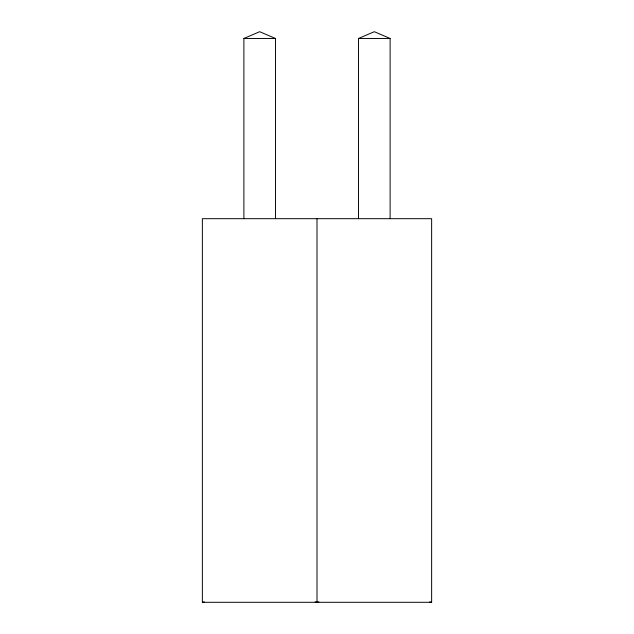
<?xml version="1.0" encoding="UTF-8"?>
<svg xmlns="http://www.w3.org/2000/svg" width="634" height="634" viewBox="0 0 634 634"><rect width="100%" height="100%" fill="white"/><g stroke="black" fill="none" stroke-linecap="round" stroke-linejoin="round"><path stroke-width="0.95" d="M243.884 218.682L243.884 38.468L259.686 31.7L275.481 38.468L275.481 218.682M358.519 218.682L358.519 38.468L374.314 31.7L390.116 38.468L390.116 218.682M202.365 602.3L431.635 602.3L431.635 218.682L202.365 218.682L202.365 602.3L204.251 601.88M315.114 601.88L317 602.3L318.886 601.88M243.884 38.468L275.481 38.468M358.519 38.468L390.116 38.468M429.749 601.88L431.635 602.3M317 218.682L317 602.3"/></g></svg>
